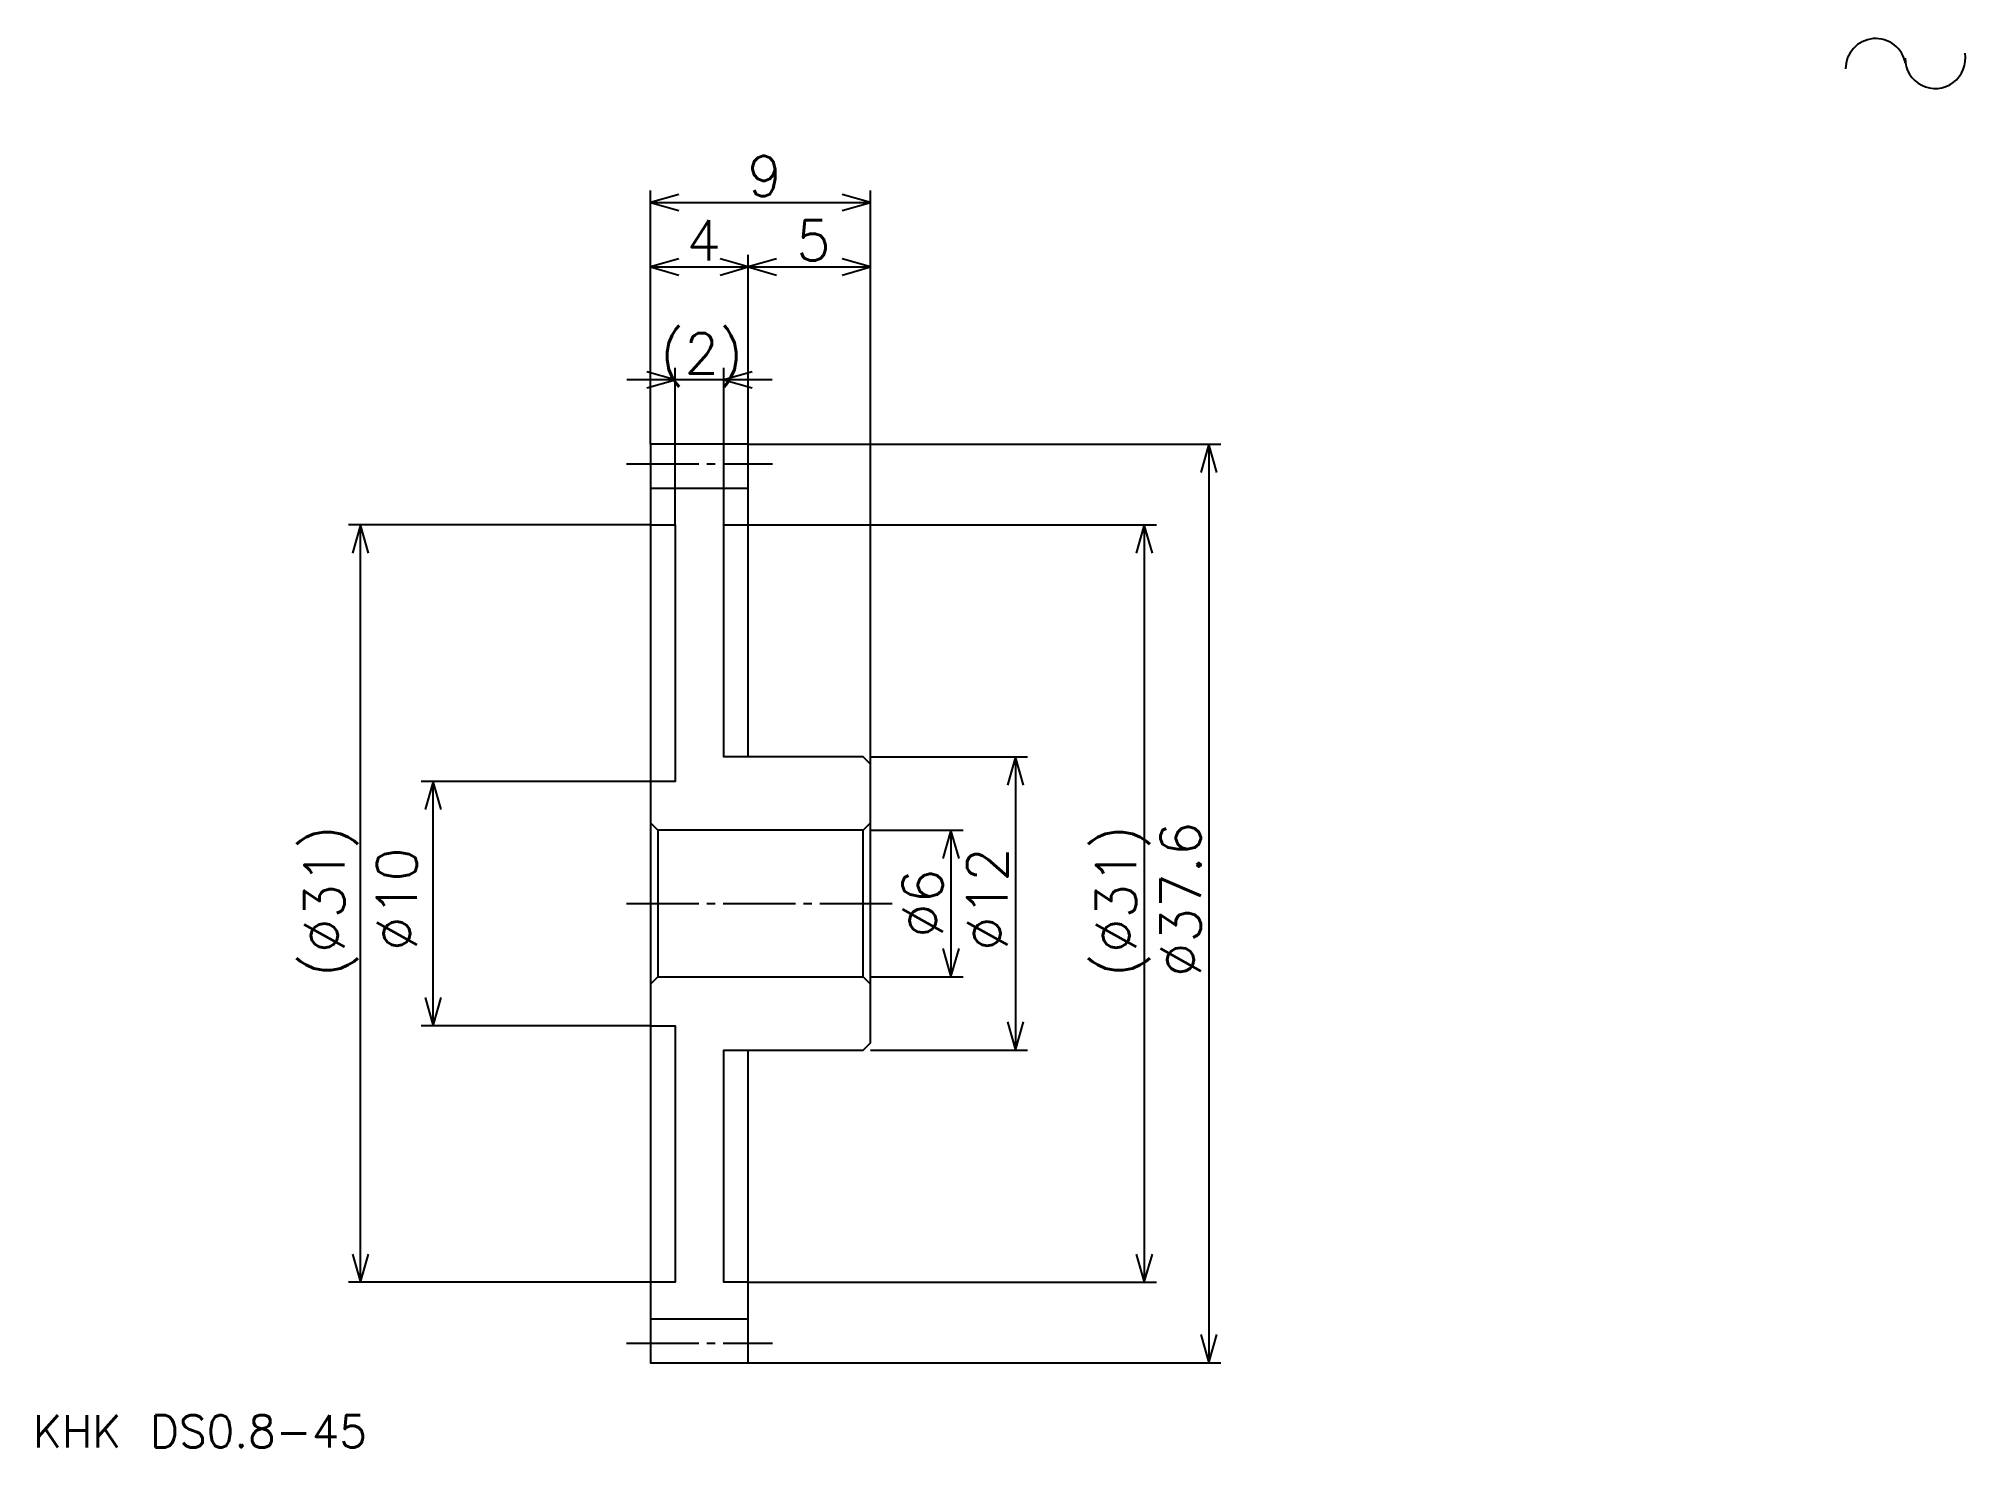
# Model space of a CAD drawing. Extents: x 3.5 to 82.4, y 3.6 to 61.3.
import ezdxf

# ---------------------------------------------------------------- set-up
doc = ezdxf.new("R2010")
doc.units = 0
doc.linetypes.add('DASHDOT', pattern=[3.957896, 2.968421, -0.329825, 0.329825, -0.329825])
doc.layers.get('0').update_dxf_attribs({"linetype": 'CONTINUOUS'})
doc.layers.add('DASHDOT', color=6, linetype='DASHDOT')
doc.styles.add('KANJI', font='TXT', dxfattribs={"bigfont": 'BIGFONT'})

msp = doc.modelspace()

# ---------------------------------------------------------------- linework, layer by layer
at = {"color": 5}
for p, q in [((28.584211, 44.691227), (28.584211, 55.080704)), ((28.584211, 54.585964), (37.584213, 54.585964)), ((37.584213, 44.691227), (37.584213, 55.080704)), ((32.584213, 44.691227), (32.584213, 52.442104)), ((28.584211, 51.947365), (32.584213, 51.947365)), ((32.584213, 51.947365), (37.584213, 51.947365)), ((29.584211, 41.391228), (29.584211, 47.822807)), ((31.584211, 41.391228), (31.584211, 47.822807)), ((33.56316, 47.328072), (27.605265, 47.328072)), ((31.584211, 41.391228), (31.584211, 44.691227)), ((32.584213, 44.691227), (37.584213, 44.691227)), ((37.584213, 44.691227), (51.93158, 44.691227)), ((37.584213, 31.591228), (37.584213, 44.691227)), ((51.436844, 44.691227), (51.436844, 7.091228)), ((28.584211, 41.391228), (16.21579, 41.391228)), ((16.710527, 10.391228), (16.710527, 41.391228)), ((32.584213, 41.391228), (37.584213, 41.391228)), ((37.584213, 41.391228), (49.292984, 41.391228)), ((48.798248, 41.391228), (48.798248, 10.391228)), ((37.584213, 31.891228), (44.015789, 31.891228)), ((43.521053, 31.891228), (43.521053, 19.891228)), ((28.584211, 30.891228), (19.184212, 30.891228)), ((19.678947, 20.891228), (19.678947, 30.891228)), ((37.584213, 28.891228), (41.377193, 28.891228)), ((40.882458, 28.891228), (40.882458, 22.891228)), ((37.584213, 22.891228), (41.377193, 22.891228)), ((28.584211, 20.891228), (19.184212, 20.891228)), ((37.584213, 19.891228), (44.015789, 19.891228)), ((28.584211, 10.391228), (16.21579, 10.391228)), ((32.584213, 10.391228), (37.584213, 10.391228)), ((37.584213, 10.391228), (49.292984, 10.391228)), ((32.584213, 7.091228), (37.584213, 7.091228)), ((37.584213, 7.091228), (51.93158, 7.091228))]:
    msp.add_line(p, q, dxfattribs=at)
at = {"color": 4}
for p, q in [((28.584211, 42.891228), (32.584213, 42.891228)), ((28.584211, 8.891228), (32.584213, 8.891228))]:
    msp.add_line(p, q, dxfattribs=at)
at = {"color": 5}
for points in [[(29.738598, 54.915787), (28.584211, 54.585964), (29.738598, 54.256142)], [(36.429825, 54.256142), (37.584213, 54.585964), (36.429825, 54.915787)], [(29.738598, 52.277191), (28.584211, 51.947365), (29.738598, 51.617542)], [(31.429825, 51.617542), (32.584213, 51.947365), (31.429825, 52.277191)], [(33.738598, 52.277191), (32.584213, 51.947365), (33.738598, 51.617542)], [(36.429825, 51.617542), (37.584213, 51.947365), (36.429825, 52.277191)], [(28.429825, 46.998245), (29.584211, 47.328072), (28.429825, 47.657894)], [(32.738598, 47.657894), (31.584211, 47.328072), (32.738598, 46.998245)], [(51.766666, 43.536842), (51.436844, 44.691227), (51.107018, 43.536842)], [(17.040352, 40.236843), (16.710527, 41.391228), (16.380703, 40.236843)], [(49.128071, 40.236843), (48.798248, 41.391228), (48.468422, 40.236843)], [(43.850876, 30.736841), (43.521053, 31.891228), (43.191231, 30.736841)], [(20.008774, 29.736841), (19.678947, 30.891228), (19.349125, 29.736841)], [(41.21228, 27.736841), (40.882458, 28.891228), (40.552631, 27.736841)], [(40.552631, 24.045614), (40.882458, 22.891228), (41.21228, 24.045614)], [(19.349125, 22.045614), (19.678947, 20.891228), (20.008774, 22.045614)], [(43.191231, 21.045614), (43.521053, 19.891228), (43.850876, 21.045614)], [(16.380703, 11.545613), (16.710527, 10.391228), (17.040352, 11.545613)], [(48.468422, 11.545613), (48.798248, 10.391228), (49.128071, 11.545613)], [(51.107018, 8.245615), (51.436844, 7.091228), (51.766666, 8.245615)]]:
    msp.add_lwpolyline(points, dxfattribs=at)
at = {"color": 4}
for points in [[(28.584211, 22.891228), (28.584211, 7.091228), (32.584213, 7.091228), (32.584213, 19.891228), (37.28421, 19.891228), (37.584213, 20.191227), (37.584213, 31.591228), (37.28421, 31.891228), (32.584213, 31.891228), (32.584213, 44.691227), (28.584211, 44.691227), (28.584211, 22.891228)], [(32.584213, 31.891228), (32.584213, 44.691227), (28.584211, 44.691227), (28.584211, 22.891228)], [(28.584211, 41.391228), (29.584211, 41.391228), (29.584211, 30.891228), (28.584211, 30.891228)], [(32.584213, 31.891228), (31.584211, 31.891228), (31.584211, 41.391228), (32.584213, 41.391228)], [(37.584213, 20.191227), (37.584213, 31.591228)], [(37.584213, 29.191227), (37.28421, 28.891228), (28.884211, 28.891228), (28.584211, 29.191227), (28.884211, 28.891228), (28.884211, 22.891228)], [(28.584211, 22.591228), (28.884211, 22.891228), (37.28421, 22.891228), (37.584213, 22.591228), (37.28421, 22.891228), (37.28421, 28.891228)], [(28.584211, 22.891228), (28.584211, 7.091228), (32.584213, 7.091228), (32.584213, 19.891228)], [(28.584211, 20.891228), (29.584211, 20.891228), (29.584211, 10.391228), (28.584211, 10.391228)], [(32.584213, 10.391228), (31.584211, 10.391228), (31.584211, 19.891228), (32.584213, 19.891228)]]:
    msp.add_lwpolyline(points, dxfattribs=at)
at = {"color": 7}
for centre, start, end in [((78.745613, 60.060661), 10, 180), ((81.181717, 60.490211), 180, 10)]:
    msp.add_arc(centre, 1.236842, start, end, dxfattribs=at)
at = {"layer": 'DASHDOT', "color": 7}
for p, q in [((27.594738, 43.891228), (33.573685, 43.891228)), ((27.594738, 25.891228), (38.573685, 25.891228)), ((27.594738, 7.891228), (33.573685, 7.891228))]:
    msp.add_line(p, q, dxfattribs=at)

# ---------------------------------------------------------------- texts
at = {"color": 7, "style": 'KANJI'}
for s, height, p in [('9', 1.649123, (32.548248, 54.849823)), ('4', 1.649123, (30.048246, 52.211227)), ('5', 1.649123, (34.548248, 52.211227)), ('(2)', 1.649123, (28.976316, 47.591927)), ('KHK DS0.8-45', 1.319298, (3.298246, 3.62807))]:
    msp.add_text(s, height=height, dxfattribs=at).set_placement(p)
for s, p in [('(%%c31)', (16.050879, 22.881578)), ('(%%c31)', (48.468422, 22.881578)), ('%%c37.6', (51.107018, 22.881578)), ('%%c10', (19.019299, 23.953508)), ('%%c12', (43.191231, 23.953508)), ('%%c6', (40.552631, 24.489473))]:
    msp.add_text(s, height=1.649123, rotation=90, dxfattribs=at).set_placement(p)

doc.saveas('drawing.dxf')
